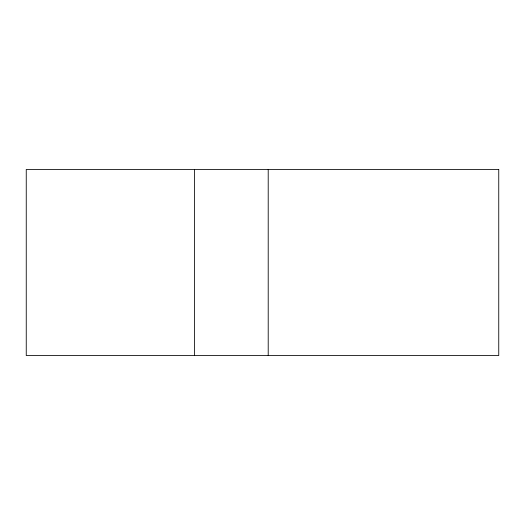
<?xml version="1.0" encoding="UTF-8"?>
<svg xmlns="http://www.w3.org/2000/svg" width="525" height="525" viewBox="0 0 525 525"><rect width="100%" height="100%" fill="white"/><g stroke="black" fill="none" stroke-linecap="round" stroke-linejoin="round"><path stroke-width="0.79" d="M268.209 169.463L268.209 355.537M194.394 169.463L194.394 355.537M498.75 169.463L26.25 169.463L26.25 355.537L498.75 355.537L498.75 169.463"/></g></svg>
